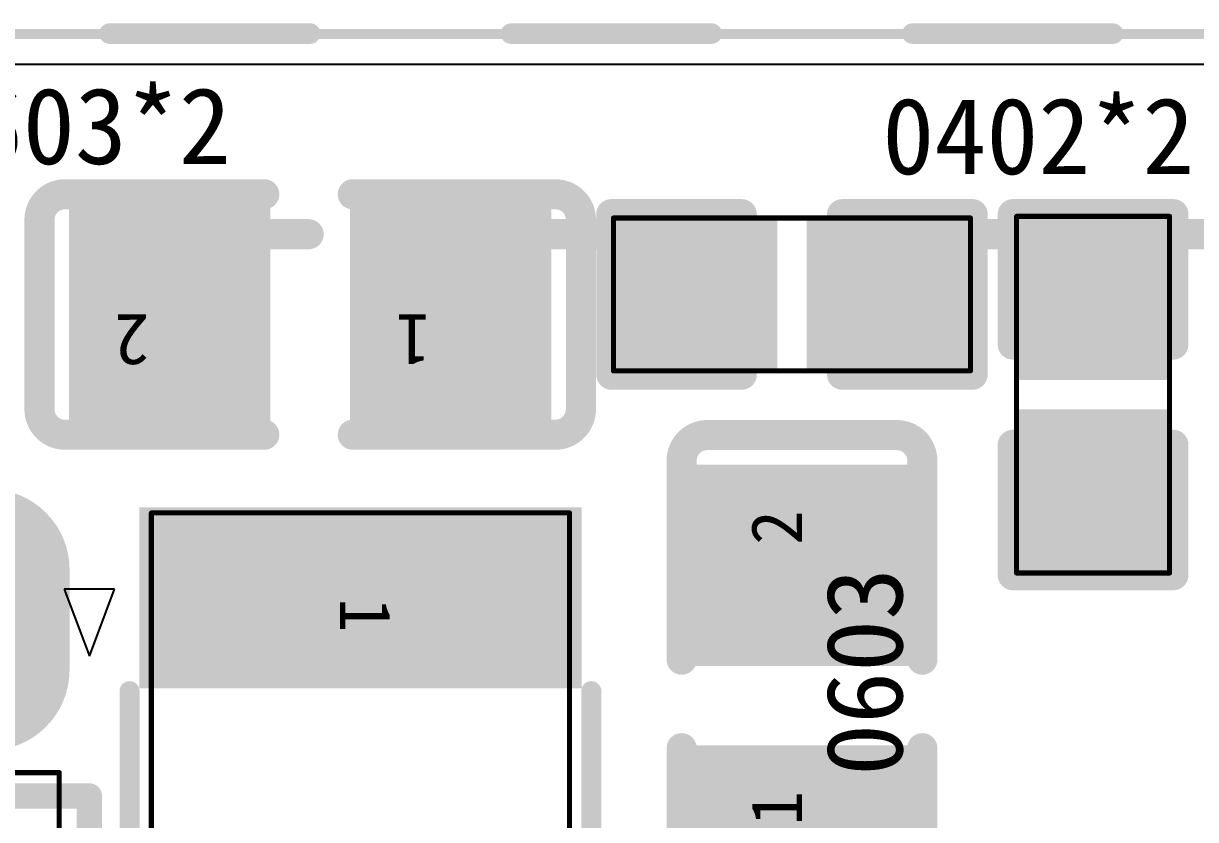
# Model space of a CAD drawing. Header units: millimetres. Extents: x 7.33 to 10.08, y 7.01 to 8.78.
# Drawn here: x 7.7185 to 7.9484, y 8.6283 to 8.7846 of the extents above; entities that cross this region are included whole.
import ezdxf

# ---------------------------------------------------------------- set-up
doc = ezdxf.new("R2010")
doc.units = ezdxf.units.MM
doc.header["$MEASUREMENT"] = 0
for name, color, linetype in [('BottomOverlay', 54, 'Continuous'), ('KeepOutLayer', 6, 'Continuous'), ('Mechanical1', 6, 'Continuous'), ('Mechanical16', 56, 'Continuous'), ('Mechanical20', 56, 'Continuous'), ('MidLayer5', 130, 'Continuous'), ('MidLayer6', 216, 'Continuous'), ('TopLayer', 1, 'Continuous'), ('TopOverlay', 2, 'Continuous'), ('TopPaste', 8, 'Continuous'), ('TopSolder', 216, 'Continuous')]:
    doc.layers.add(name, color=color, linetype=linetype)

# ---------------------------------------------------------------- blocks, each defined once
blk = doc.blocks.new('SOT_23_5_13')
at = {"layer": 'Mechanical16'}
for points, const_width in [([(-0.02041, 0.05905), (-0.02041, -0.05905)], 0.005), ([(-0.02041, 0.05905), (-0.00972, 0.05905)], 0.005), ([(0.00996, 0.05905), (0.02165, 0.05905)], 0.005), ([(0.02165, 0.05905), (0.02165, -0.05905)], 0.005), ([(-0.025, 0.05315), (0.025, 0.05315)], 0.001), ([(-0.025, 0.05315), (-0.025, -0.05315)], 0.001), ([(0.025, 0.05315), (0.025, -0.05315)], 0.001), ([(-0.025, -0.05315), (0.025, -0.05315)], 0.001), ([(-0.02041, -0.05905), (0.02165, -0.05905)], 0.005)]:
    blk.add_lwpolyline(points, dxfattribs=dict(at, const_width=const_width))
for points, const_width in [([(-0.02166, 0.05905, 1), (-0.01916, 0.05905, 1)], 0.0025), ([(-0.02166, 0.05905, 1), (-0.01916, 0.05905, 1)], 0.0025), ([(-0.01097, 0.05905, 1), (-0.00847, 0.05905, 1)], 0.0025), ([(-0.01097, 0.05905, 1), (-0.00847, 0.05905, 1)], 0.0025), ([(0.00871, 0.05905, 1), (0.01121, 0.05905, 1)], 0.0025), ([(0.00871, 0.05905, 1), (0.01121, 0.05905, 1)], 0.0025), ([(0.0204, 0.05905, 1), (0.0229, 0.05905, 1)], 0.0025), ([(0.0204, 0.05905, 1), (0.0229, 0.05905, 1)], 0.0025), ([(-0.02525, 0.05315, 1), (-0.02475, 0.05315, 1)], 0.0005), ([(-0.02525, 0.05315, 1), (-0.02475, 0.05315, 1)], 0.0005), ([(0.02475, 0.05315, 1), (0.02525, 0.05315, 1)], 0.0005), ([(0.02475, 0.05315, 1), (0.02525, 0.05315, 1)], 0.0005), ([(-0.02525, -0.05315, 1), (-0.02475, -0.05315, 1)], 0.0005), ([(-0.02525, -0.05315, 1), (-0.02475, -0.05315, 1)], 0.0005), ([(0.02475, -0.05315, 1), (0.02525, -0.05315, 1)], 0.0005), ([(0.02475, -0.05315, 1), (0.02525, -0.05315, 1)], 0.0005), ([(-0.02166, -0.05905, 1), (-0.01916, -0.05905, 1)], 0.0025), ([(-0.02166, -0.05905, 1), (-0.01916, -0.05905, 1)], 0.0025), ([(0.0204, -0.05905, 1), (0.0229, -0.05905, 1)], 0.0025), ([(0.0204, -0.05905, 1), (0.0229, -0.05905, 1)], 0.0025)]:
    blk.add_lwpolyline(points, format="xyb", close=True, dxfattribs=dict(at, const_width=const_width))
at = {"layer": 'Mechanical16', "const_width": 0.005}
blk.add_lwpolyline([(0.00996, 0.05905, -1), (-0.00972, 0.05905)], format="xyb", dxfattribs=at)
at = {"layer": 'TopLayer', "const_width": 0.02362}
blk.add_lwpolyline([(-0.04515, 0.03937), (-0.06485, 0.03937)], dxfattribs=at)
at = {"layer": 'TopLayer', "const_width": 0.01181}
for points in [[(-0.07075, 0.03937, 1), (-0.05894, 0.03937, 1)], [(-0.05106, 0.03937, 1), (-0.03925, 0.03937, 1)]]:
    blk.add_lwpolyline(points, format="xyb", close=True, dxfattribs=at)
at = {"layer": 'TopLayer'}
for points in [[(0.03358, 0.05118), (0.03358, 0.02756), (0.0769, 0.05118), (0.0769, 0.02756)], [(-0.07666, 0.01181), (-0.07666, -0.01181), (-0.03334, 0.01181), (-0.03334, -0.01181)], [(-0.07666, -0.02756), (-0.07666, -0.05118), (-0.03334, -0.02756), (-0.03334, -0.05118)], [(0.03358, -0.02756), (0.03358, -0.05118), (0.0769, -0.02756), (0.0769, -0.05118)]]:
    blk.add_solid(points, dxfattribs=at)
at = {"layer": 'TopOverlay'}
for p, q in [((-0.04789, 0.05906), (-0.06102, 0.06398)), ((-0.06102, 0.06398), (-0.06102, 0.05413)), ((-0.06102, 0.05413), (-0.04789, 0.05906))]:
    blk.add_line(p, q, dxfattribs=at)
at = {"layer": 'TopOverlay', "const_width": 0.005}
for points in [[(-0.02041, 0.05905), (-0.00972, 0.05905)], [(-0.02041, 0.05905), (-0.02041, -0.05905)], [(0.00996, 0.05905), (0.02165, 0.05905)], [(0.02165, 0.05905), (0.02165, -0.05905)], [(-0.02041, -0.05905), (0.02165, -0.05905)]]:
    blk.add_lwpolyline(points, dxfattribs=at)
at = {"layer": 'TopOverlay', "const_width": 0.0025}
for points in [[(-0.02166, 0.05905, 1), (-0.01916, 0.05905, 1)], [(-0.02166, 0.05905, 1), (-0.01916, 0.05905, 1)], [(-0.01097, 0.05905, 1), (-0.00847, 0.05905, 1)], [(-0.01097, 0.05905, 1), (-0.00847, 0.05905, 1)], [(0.00871, 0.05905, 1), (0.01121, 0.05905, 1)], [(0.00871, 0.05905, 1), (0.01121, 0.05905, 1)], [(0.0204, 0.05905, 1), (0.0229, 0.05905, 1)], [(0.0204, 0.05905, 1), (0.0229, 0.05905, 1)], [(-0.02166, -0.05905, 1), (-0.01916, -0.05905, 1)], [(-0.02166, -0.05905, 1), (-0.01916, -0.05905, 1)], [(0.0204, -0.05905, 1), (0.0229, -0.05905, 1)], [(0.0204, -0.05905, 1), (0.0229, -0.05905, 1)]]:
    blk.add_lwpolyline(points, format="xyb", close=True, dxfattribs=at)
at = {"layer": 'TopOverlay', "const_width": 0.005}
blk.add_lwpolyline([(0.00996, 0.05905, -1), (-0.00972, 0.05905)], format="xyb", dxfattribs=at)
at = {"layer": 'TopPaste', "const_width": 0.02362}
blk.add_lwpolyline([(-0.04515, 0.03937), (-0.06485, 0.03937)], dxfattribs=at)
at = {"layer": 'TopPaste', "const_width": 0.01181}
for points in [[(-0.07075, 0.03937, 1), (-0.05894, 0.03937, 1)], [(-0.05106, 0.03937, 1), (-0.03925, 0.03937, 1)]]:
    blk.add_lwpolyline(points, format="xyb", close=True, dxfattribs=at)
at = {"layer": 'TopPaste'}
for points in [[(0.03358, 0.05118), (0.03358, 0.02756), (0.0769, 0.05118), (0.0769, 0.02756)], [(-0.07666, 0.01181), (-0.07666, -0.01181), (-0.03334, 0.01181), (-0.03334, -0.01181)], [(-0.07666, -0.02756), (-0.07666, -0.05118), (-0.03334, -0.02756), (-0.03334, -0.05118)], [(0.03358, -0.02756), (0.03358, -0.05118), (0.0769, -0.02756), (0.0769, -0.05118)]]:
    blk.add_solid(points, dxfattribs=at)
at = {"layer": 'TopSolder', "const_width": 0.03162}
blk.add_lwpolyline([(-0.04515, 0.03937), (-0.06485, 0.03937)], dxfattribs=at)
at = {"layer": 'TopSolder', "const_width": 0.01581}
for points in [[(-0.07275, 0.03937, 1), (-0.05694, 0.03937, 1)], [(-0.05306, 0.03937, 1), (-0.03725, 0.03937, 1)]]:
    blk.add_lwpolyline(points, format="xyb", close=True, dxfattribs=at)
at = {"layer": 'TopSolder'}
for points in [[(0.02958, 0.05518), (0.02958, 0.02356), (0.0809, 0.05518), (0.0809, 0.02356)], [(-0.08066, 0.01581), (-0.08066, -0.01581), (-0.02934, 0.01581), (-0.02934, -0.01581)], [(-0.08066, -0.02356), (-0.08066, -0.05518), (-0.02934, -0.02356), (-0.02934, -0.05518)], [(0.02958, -0.02356), (0.02958, -0.05518), (0.0809, -0.02356), (0.0809, -0.05518)]]:
    blk.add_solid(points, dxfattribs=at)
blk = doc.blocks.new('FBGA153_11R5X13R0X1R00_B_14')
at = {"layer": 'BottomOverlay'}
for points, const_width in [([(-0.05937, 0.25591), (-0.02, 0.25591)], 0.00591), ([(0.01937, 0.25591), (0.05874, 0.25591)], 0.00591), ([(0.10827, 0.25591), (0.22638, 0.25591)], 0.00598)]:
    blk.add_lwpolyline(points, dxfattribs=dict(at, const_width=const_width))
for points, const_width in [([(-0.06085, 0.25591, 1), (-0.05789, 0.25591, 1)], 0.00295), ([(-0.02148, 0.25591, 1), (-0.01852, 0.25591, 1)], 0.00295), ([(0.01789, 0.25591, 1), (0.02085, 0.25591, 1)], 0.00295), ([(0.05726, 0.25591, 1), (0.06022, 0.25591, 1)], 0.00295), ([(0.10677, 0.25591, 1), (0.10976, 0.25591, 1)], 0.00299)]:
    blk.add_lwpolyline(points, format="xyb", close=True, dxfattribs=dict(at, const_width=const_width))
at = {"layer": 'Mechanical16'}
for points, const_width in [([(-0.05906, 0.29528), (-0.01969, 0.29528)], 0.00402), ([(0.01969, 0.29528), (0.05906, 0.29528)], 0.00402), ([(0.09842, 0.29528), (0.1378, 0.29528)], 0.00402), ([(-0.05937, 0.25591), (-0.02, 0.25591)], 0.00591), ([(0.01937, 0.25591), (0.05874, 0.25591)], 0.00591), ([(0.10827, 0.25591), (0.22638, 0.25591)], 0.00598)]:
    blk.add_lwpolyline(points, dxfattribs=dict(at, const_width=const_width))
for points, const_width in [([(-0.06006, 0.29528, 1), (-0.05805, 0.29528, 1)], 0.00201), ([(-0.02069, 0.29528, 1), (-0.01868, 0.29528, 1)], 0.00201), ([(0.01868, 0.29528, 1), (0.02069, 0.29528, 1)], 0.00201), ([(0.05805, 0.29528, 1), (0.06006, 0.29528, 1)], 0.00201), ([(0.09742, 0.29528, 1), (0.09943, 0.29528, 1)], 0.00201), ([(0.13679, 0.29528, 1), (0.1388, 0.29528, 1)], 0.00201), ([(-0.06085, 0.25591, 1), (-0.05789, 0.25591, 1)], 0.00295), ([(-0.02148, 0.25591, 1), (-0.01852, 0.25591, 1)], 0.00295), ([(0.01789, 0.25591, 1), (0.02085, 0.25591, 1)], 0.00295), ([(0.05726, 0.25591, 1), (0.06022, 0.25591, 1)], 0.00295), ([(0.10677, 0.25591, 1), (0.10976, 0.25591, 1)], 0.00299)]:
    blk.add_lwpolyline(points, format="xyb", close=True, dxfattribs=dict(at, const_width=const_width))
blk = doc.blocks.new('R0402_75')
at = {"layer": 'Mechanical16'}
for points, const_width in [([(-0.00984, 0.01575), (-0.03543, 0.01575)], 0.00591), ([(-0.03543, 0.01575), (-0.03543, -0.01575)], 0.00591), ([(0.03543, 0.01575), (0.00984, 0.01575)], 0.00591), ([(0.03543, 0.01575), (0.03543, -0.01575)], 0.00591), ([(0.035, 0.015), (-0.035, 0.015)], 0.001), ([(-0.035, 0.015), (-0.035, -0.015)], 0.001), ([(0.035, 0.015), (0.035, -0.015)], 0.001), ([(-0.00984, -0.01575), (-0.03543, -0.01575)], 0.00591), ([(0.03543, -0.01575), (0.00984, -0.01575)], 0.00591), ([(0.035, -0.015), (-0.035, -0.015)], 0.001)]:
    blk.add_lwpolyline(points, dxfattribs=dict(at, const_width=const_width))
for points, const_width in [([(-0.03691, 0.01575, 1), (-0.03395, 0.01575, 1)], 0.00295), ([(-0.03691, 0.01575, 1), (-0.03395, 0.01575, 1)], 0.00295), ([(-0.01132, 0.01575, 1), (-0.00836, 0.01575, 1)], 0.00295), ([(0.00836, 0.01575, 1), (0.01132, 0.01575, 1)], 0.00295), ([(0.03395, 0.01575, 1), (0.03691, 0.01575, 1)], 0.00295), ([(0.03395, 0.01575, 1), (0.03691, 0.01575, 1)], 0.00295), ([(-0.03525, 0.015, 1), (-0.03475, 0.015, 1)], 0.0005), ([(-0.03525, 0.015, 1), (-0.03475, 0.015, 1)], 0.0005), ([(0.03475, 0.015, 1), (0.03525, 0.015, 1)], 0.0005), ([(0.03475, 0.015, 1), (0.03525, 0.015, 1)], 0.0005), ([(-0.03691, -0.01575, 1), (-0.03395, -0.01575, 1)], 0.00295), ([(-0.03691, -0.01575, 1), (-0.03395, -0.01575, 1)], 0.00295), ([(-0.01132, -0.01575, 1), (-0.00836, -0.01575, 1)], 0.00295), ([(0.00836, -0.01575, 1), (0.01132, -0.01575, 1)], 0.00295), ([(0.03395, -0.01575, 1), (0.03691, -0.01575, 1)], 0.00295), ([(0.03395, -0.01575, 1), (0.03691, -0.01575, 1)], 0.00295), ([(-0.03525, -0.015, 1), (-0.03475, -0.015, 1)], 0.0005), ([(-0.03525, -0.015, 1), (-0.03475, -0.015, 1)], 0.0005), ([(0.03475, -0.015, 1), (0.03525, -0.015, 1)], 0.0005), ([(0.03475, -0.015, 1), (0.03525, -0.015, 1)], 0.0005)]:
    blk.add_lwpolyline(points, format="xyb", close=True, dxfattribs=dict(at, const_width=const_width))
at = {"layer": 'TopLayer'}
for points in [[(-0.0069, 0.01082), (-0.02855, 0.01082), (-0.0069, -0.01082), (-0.02855, -0.01082)], [(0.02855, 0.01082), (0.0069, 0.01082), (0.02855, -0.01082), (0.0069, -0.01082)]]:
    blk.add_solid(points, dxfattribs=at)
at = {"layer": 'TopOverlay', "const_width": 0.00591}
for points in [[(-0.03543, 0.01575), (-0.03543, -0.01575)], [(-0.00984, 0.01575), (-0.03543, 0.01575)], [(0.03543, 0.01575), (0.00984, 0.01575)], [(0.03543, 0.01575), (0.03543, -0.01575)], [(-0.00984, -0.01575), (-0.03543, -0.01575)], [(0.03543, -0.01575), (0.00984, -0.01575)]]:
    blk.add_lwpolyline(points, dxfattribs=at)
at = {"layer": 'TopOverlay', "const_width": 0.00295}
for points in [[(-0.03691, 0.01575, 1), (-0.03395, 0.01575, 1)], [(-0.03691, 0.01575, 1), (-0.03395, 0.01575, 1)], [(-0.01132, 0.01575, 1), (-0.00836, 0.01575, 1)], [(0.00836, 0.01575, 1), (0.01132, 0.01575, 1)], [(0.03395, 0.01575, 1), (0.03691, 0.01575, 1)], [(0.03395, 0.01575, 1), (0.03691, 0.01575, 1)], [(-0.03691, -0.01575, 1), (-0.03395, -0.01575, 1)], [(-0.03691, -0.01575, 1), (-0.03395, -0.01575, 1)], [(-0.01132, -0.01575, 1), (-0.00836, -0.01575, 1)], [(0.00836, -0.01575, 1), (0.01132, -0.01575, 1)], [(0.03395, -0.01575, 1), (0.03691, -0.01575, 1)], [(0.03395, -0.01575, 1), (0.03691, -0.01575, 1)]]:
    blk.add_lwpolyline(points, format="xyb", close=True, dxfattribs=at)
at = {"layer": 'TopPaste'}
for points in [[(-0.0069, 0.01082), (-0.02855, 0.01082), (-0.0069, -0.01082), (-0.02855, -0.01082)], [(0.02855, 0.01082), (0.0069, 0.01082), (0.02855, -0.01082), (0.0069, -0.01082)]]:
    blk.add_solid(points, dxfattribs=at)
at = {"layer": 'TopSolder'}
for points in [[(-0.0029, 0.01482), (-0.03254, 0.01482), (-0.0029, -0.01482), (-0.03254, -0.01482)], [(0.03254, 0.01482), (0.0029, 0.01482), (0.03254, -0.01482), (0.0029, -0.01482)]]:
    blk.add_solid(points, dxfattribs=at)
blk = doc.blocks.new('R0402_78')
at = {"layer": 'Mechanical16'}
for points, const_width in [([(-0.03543, 0.01575), (-0.00984, 0.01575)], 0.00591), ([(-0.03543, 0.01575), (-0.03543, -0.01575)], 0.00591), ([(0.00984, 0.01575), (0.03543, 0.01575)], 0.00591), ([(0.03543, 0.01575), (0.03543, -0.01575)], 0.00591), ([(-0.035, 0.015), (0.035, 0.015)], 0.001), ([(-0.035, 0.015), (-0.035, -0.015)], 0.001), ([(0.035, 0.015), (0.035, -0.015)], 0.001), ([(-0.03543, -0.01575), (-0.00984, -0.01575)], 0.00591), ([(0.00984, -0.01575), (0.03543, -0.01575)], 0.00591), ([(-0.035, -0.015), (0.035, -0.015)], 0.001)]:
    blk.add_lwpolyline(points, dxfattribs=dict(at, const_width=const_width))
for points, const_width in [([(-0.03691, 0.01575, 1), (-0.03395, 0.01575, 1)], 0.00295), ([(-0.03691, 0.01575, 1), (-0.03395, 0.01575, 1)], 0.00295), ([(-0.01132, 0.01575, 1), (-0.00836, 0.01575, 1)], 0.00295), ([(0.00836, 0.01575, 1), (0.01132, 0.01575, 1)], 0.00295), ([(0.03395, 0.01575, 1), (0.03691, 0.01575, 1)], 0.00295), ([(0.03395, 0.01575, 1), (0.03691, 0.01575, 1)], 0.00295), ([(-0.03525, 0.015, 1), (-0.03475, 0.015, 1)], 0.0005), ([(-0.03525, 0.015, 1), (-0.03475, 0.015, 1)], 0.0005), ([(0.03475, 0.015, 1), (0.03525, 0.015, 1)], 0.0005), ([(0.03475, 0.015, 1), (0.03525, 0.015, 1)], 0.0005), ([(-0.03691, -0.01575, 1), (-0.03395, -0.01575, 1)], 0.00295), ([(-0.03691, -0.01575, 1), (-0.03395, -0.01575, 1)], 0.00295), ([(-0.01132, -0.01575, 1), (-0.00836, -0.01575, 1)], 0.00295), ([(0.00836, -0.01575, 1), (0.01132, -0.01575, 1)], 0.00295), ([(0.03395, -0.01575, 1), (0.03691, -0.01575, 1)], 0.00295), ([(0.03395, -0.01575, 1), (0.03691, -0.01575, 1)], 0.00295), ([(-0.03525, -0.015, 1), (-0.03475, -0.015, 1)], 0.0005), ([(-0.03525, -0.015, 1), (-0.03475, -0.015, 1)], 0.0005), ([(0.03475, -0.015, 1), (0.03525, -0.015, 1)], 0.0005), ([(0.03475, -0.015, 1), (0.03525, -0.015, 1)], 0.0005)]:
    blk.add_lwpolyline(points, format="xyb", close=True, dxfattribs=dict(at, const_width=const_width))
at = {"layer": 'TopLayer'}
for points in [[(-0.0069, 0.01082), (-0.02855, 0.01082), (-0.0069, -0.01082), (-0.02855, -0.01082)], [(0.02855, 0.01082), (0.0069, 0.01082), (0.02855, -0.01082), (0.0069, -0.01082)]]:
    blk.add_solid(points, dxfattribs=at)
at = {"layer": 'TopOverlay', "const_width": 0.00591}
for points in [[(-0.03543, 0.01575), (-0.03543, -0.01575)], [(-0.03543, 0.01575), (-0.00984, 0.01575)], [(0.00984, 0.01575), (0.03543, 0.01575)], [(0.03543, 0.01575), (0.03543, -0.01575)], [(-0.03543, -0.01575), (-0.00984, -0.01575)], [(0.00984, -0.01575), (0.03543, -0.01575)]]:
    blk.add_lwpolyline(points, dxfattribs=at)
at = {"layer": 'TopOverlay', "const_width": 0.00295}
for points in [[(-0.03691, 0.01575, 1), (-0.03395, 0.01575, 1)], [(-0.03691, 0.01575, 1), (-0.03395, 0.01575, 1)], [(-0.01132, 0.01575, 1), (-0.00836, 0.01575, 1)], [(0.00836, 0.01575, 1), (0.01132, 0.01575, 1)], [(0.03395, 0.01575, 1), (0.03691, 0.01575, 1)], [(0.03395, 0.01575, 1), (0.03691, 0.01575, 1)], [(-0.03691, -0.01575, 1), (-0.03395, -0.01575, 1)], [(-0.03691, -0.01575, 1), (-0.03395, -0.01575, 1)], [(-0.01132, -0.01575, 1), (-0.00836, -0.01575, 1)], [(0.00836, -0.01575, 1), (0.01132, -0.01575, 1)], [(0.03395, -0.01575, 1), (0.03691, -0.01575, 1)], [(0.03395, -0.01575, 1), (0.03691, -0.01575, 1)]]:
    blk.add_lwpolyline(points, format="xyb", close=True, dxfattribs=at)
at = {"layer": 'TopPaste'}
for points in [[(-0.0069, 0.01082), (-0.02855, 0.01082), (-0.0069, -0.01082), (-0.02855, -0.01082)], [(0.02855, 0.01082), (0.0069, 0.01082), (0.02855, -0.01082), (0.0069, -0.01082)]]:
    blk.add_solid(points, dxfattribs=at)
at = {"layer": 'TopSolder'}
for points in [[(-0.0029, 0.01482), (-0.03254, 0.01482), (-0.0029, -0.01482), (-0.03254, -0.01482)], [(0.03254, 0.01482), (0.0029, 0.01482), (0.03254, -0.01482), (0.0029, -0.01482)]]:
    blk.add_solid(points, dxfattribs=at)
blk = doc.blocks.new('IND_252010_226')
at = {"layer": 'Mechanical16'}
for points, const_width in [([(-0.02251, 0.04528), (0.0224, 0.04528)], 0.00394), ([(-0.0575, 0.041), (-0.0575, -0.041)], 0.001), ([(-0.0575, 0.041), (0.0575, 0.041)], 0.001), ([(0.0575, 0.041), (0.0575, -0.041)], 0.001), ([(-0.0575, -0.041), (0.0575, -0.041)], 0.001), ([(-0.02251, -0.04528), (0.0224, -0.04528)], 0.00394)]:
    blk.add_lwpolyline(points, dxfattribs=dict(at, const_width=const_width))
for points, const_width in [([(-0.0235, 0.04528, 1), (-0.02153, 0.04528, 1)], 0.00197), ([(0.02142, 0.04528, 1), (0.02339, 0.04528, 1)], 0.00197), ([(-0.05775, 0.041, 1), (-0.05725, 0.041, 1)], 0.0005), ([(-0.05775, 0.041, 1), (-0.05725, 0.041, 1)], 0.0005), ([(0.05725, 0.041, 1), (0.05775, 0.041, 1)], 0.0005), ([(0.05725, 0.041, 1), (0.05775, 0.041, 1)], 0.0005), ([(-0.05775, -0.041, 1), (-0.05725, -0.041, 1)], 0.0005), ([(-0.05775, -0.041, 1), (-0.05725, -0.041, 1)], 0.0005), ([(0.05725, -0.041, 1), (0.05775, -0.041, 1)], 0.0005), ([(0.05725, -0.041, 1), (0.05775, -0.041, 1)], 0.0005), ([(-0.0235, -0.04528, 1), (-0.02153, -0.04528, 1)], 0.00197), ([(0.02142, -0.04528, 1), (0.02339, -0.04528, 1)], 0.00197)]:
    blk.add_lwpolyline(points, format="xyb", close=True, dxfattribs=dict(at, const_width=const_width))
at = {"layer": 'TopLayer'}
for points in [[(-0.02706, -0.03937), (-0.02706, 0.03937), (-0.05462, -0.03937), (-0.05462, 0.03937)], [(0.05562, -0.03937), (0.05562, 0.03937), (0.02806, -0.03937), (0.02806, 0.03937)]]:
    blk.add_solid(points, dxfattribs=at)
at = {"layer": 'TopOverlay', "const_width": 0.00394}
for points in [[(-0.02251, 0.04528), (0.0224, 0.04528)], [(-0.02251, -0.04528), (0.0224, -0.04528)]]:
    blk.add_lwpolyline(points, dxfattribs=at)
at = {"layer": 'TopOverlay', "const_width": 0.00197}
for points in [[(-0.0235, 0.04528, 1), (-0.02153, 0.04528, 1)], [(0.02142, 0.04528, 1), (0.02339, 0.04528, 1)], [(-0.0235, -0.04528, 1), (-0.02153, -0.04528, 1)], [(0.02142, -0.04528, 1), (0.02339, -0.04528, 1)]]:
    blk.add_lwpolyline(points, format="xyb", close=True, dxfattribs=at)
at = {"layer": 'TopPaste'}
for points in [[(-0.02706, -0.03937), (-0.02706, 0.03937), (-0.05462, -0.03937), (-0.05462, 0.03937)], [(0.05562, -0.03937), (0.05562, 0.03937), (0.02806, -0.03937), (0.02806, 0.03937)]]:
    blk.add_solid(points, dxfattribs=at)
at = {"layer": 'TopSolder'}
for points in [[(-0.02306, -0.04337), (-0.02306, 0.04337), (-0.05862, -0.04337), (-0.05862, 0.04337)], [(0.05962, -0.04337), (0.05962, 0.04337), (0.02406, -0.04337), (0.02406, 0.04337)]]:
    blk.add_solid(points, dxfattribs=at)
at = {"layer": 'Mechanical20'}
for s, p in [('1', (-0.04084, -0.004)), ('2', (0.04184, -0.004))]:
    blk.add_text(s, height=0.01, dxfattribs=at).set_placement(p)
blk = doc.blocks.new('C0603_321')
at = {"layer": 'Mechanical16', "const_width": 0.00591}
for points in [[(-0.0531, 0.0186, -0.414214), (-0.0481, 0.0236)], [(0.0481, 0.0236, -0.414214), (0.0531, 0.0186)], [(-0.0481, -0.0236, -0.414214), (-0.0531, -0.0186)], [(0.0531, -0.0186, -0.414214), (0.0481, -0.0236)]]:
    blk.add_lwpolyline(points, format="xyb", dxfattribs=at)
for points in [[(-0.00836, 0.0236), (-0.0481, 0.0236)], [(0.0481, 0.0236), (0.00902, 0.0236)], [(-0.0531, -0.0186), (-0.0531, 0.0186)], [(0.0531, -0.0186), (0.0531, 0.0186)], [(-0.00836, -0.0236), (-0.0481, -0.0236)], [(0.0481, -0.0236), (0.00902, -0.0236)]]:
    blk.add_lwpolyline(points, dxfattribs=at)
at = {"layer": 'Mechanical16', "const_width": 0.00296}
for points in [[(-0.04958, 0.0236, 1), (-0.04662, 0.0236, 1)], [(-0.04958, 0.0236, 1), (-0.04662, 0.0236, 1)], [(-0.00984, 0.0236, 1), (-0.00688, 0.0236, 1)], [(0.00754, 0.0236, 1), (0.0105, 0.0236, 1)], [(0.04662, 0.0236, 1), (0.04958, 0.0236, 1)], [(0.04662, 0.0236, 1), (0.04958, 0.0236, 1)], [(-0.05458, 0.0186, 1), (-0.05162, 0.0186, 1)], [(-0.05458, 0.0186, 1), (-0.05162, 0.0186, 1)], [(0.05162, 0.0186, 1), (0.05458, 0.0186, 1)], [(0.05162, 0.0186, 1), (0.05458, 0.0186, 1)], [(-0.05458, -0.0186, 1), (-0.05162, -0.0186, 1)], [(-0.05458, -0.0186, 1), (-0.05162, -0.0186, 1)], [(0.05162, -0.0186, 1), (0.05458, -0.0186, 1)], [(0.05162, -0.0186, 1), (0.05458, -0.0186, 1)], [(-0.04958, -0.0236, 1), (-0.04662, -0.0236, 1)], [(-0.04958, -0.0236, 1), (-0.04662, -0.0236, 1)], [(-0.00984, -0.0236, 1), (-0.00688, -0.0236, 1)], [(0.00754, -0.0236, 1), (0.0105, -0.0236, 1)], [(0.04662, -0.0236, 1), (0.04958, -0.0236, 1)], [(0.04662, -0.0236, 1), (0.04958, -0.0236, 1)]]:
    blk.add_lwpolyline(points, format="xyb", close=True, dxfattribs=at)
at = {"layer": 'TopLayer'}
for points in [[(-0.01181, 0.01771), (-0.04331, 0.01771), (-0.01181, -0.01771), (-0.04331, -0.01771)], [(0.04331, 0.01771), (0.01181, 0.01771), (0.04331, -0.01771), (0.01181, -0.01771)]]:
    blk.add_solid(points, dxfattribs=at)
at = {"layer": 'TopOverlay', "const_width": 0.00591}
for points in [[(-0.0531, 0.0186, -0.414214), (-0.0481, 0.0236)], [(0.0481, 0.0236, -0.414214), (0.0531, 0.0186)], [(-0.0481, -0.0236, -0.414214), (-0.0531, -0.0186)], [(0.0531, -0.0186, -0.414214), (0.0481, -0.0236)]]:
    blk.add_lwpolyline(points, format="xyb", dxfattribs=at)
for points in [[(-0.00836, 0.0236), (-0.0481, 0.0236)], [(0.0481, 0.0236), (0.00902, 0.0236)], [(-0.0531, -0.0186), (-0.0531, 0.0186)], [(0.0531, -0.0186), (0.0531, 0.0186)], [(-0.00836, -0.0236), (-0.0481, -0.0236)], [(0.0481, -0.0236), (0.00902, -0.0236)]]:
    blk.add_lwpolyline(points, dxfattribs=at)
at = {"layer": 'TopOverlay', "const_width": 0.00296}
for points in [[(-0.04958, 0.0236, 1), (-0.04662, 0.0236, 1)], [(-0.04958, 0.0236, 1), (-0.04662, 0.0236, 1)], [(-0.00984, 0.0236, 1), (-0.00688, 0.0236, 1)], [(0.00754, 0.0236, 1), (0.0105, 0.0236, 1)], [(0.04662, 0.0236, 1), (0.04958, 0.0236, 1)], [(0.04662, 0.0236, 1), (0.04958, 0.0236, 1)], [(-0.05458, 0.0186, 1), (-0.05162, 0.0186, 1)], [(-0.05458, 0.0186, 1), (-0.05162, 0.0186, 1)], [(0.05162, 0.0186, 1), (0.05458, 0.0186, 1)], [(0.05162, 0.0186, 1), (0.05458, 0.0186, 1)], [(-0.05458, -0.0186, 1), (-0.05162, -0.0186, 1)], [(-0.05458, -0.0186, 1), (-0.05162, -0.0186, 1)], [(0.05162, -0.0186, 1), (0.05458, -0.0186, 1)], [(0.05162, -0.0186, 1), (0.05458, -0.0186, 1)], [(-0.04958, -0.0236, 1), (-0.04662, -0.0236, 1)], [(-0.04958, -0.0236, 1), (-0.04662, -0.0236, 1)], [(-0.00984, -0.0236, 1), (-0.00688, -0.0236, 1)], [(0.00754, -0.0236, 1), (0.0105, -0.0236, 1)], [(0.04662, -0.0236, 1), (0.04958, -0.0236, 1)], [(0.04662, -0.0236, 1), (0.04958, -0.0236, 1)]]:
    blk.add_lwpolyline(points, format="xyb", close=True, dxfattribs=at)
at = {"layer": 'TopPaste'}
for points in [[(-0.01181, 0.01771), (-0.04331, 0.01771), (-0.01181, -0.01771), (-0.04331, -0.01771)], [(0.04331, 0.01771), (0.01181, 0.01771), (0.04331, -0.01771), (0.01181, -0.01771)]]:
    blk.add_solid(points, dxfattribs=at)
at = {"layer": 'TopSolder'}
for points in [[(-0.00781, 0.02171), (-0.04731, 0.02171), (-0.00781, -0.02171), (-0.04731, -0.02171)], [(0.04731, 0.02171), (0.00781, 0.02171), (0.04731, -0.02171), (0.00781, -0.02171)]]:
    blk.add_solid(points, dxfattribs=at)
at = {"layer": 'Mechanical20'}
for s, p in [('1', (-0.02356, 0)), ('2', (0.03156, 0))]:
    blk.add_text(s, height=0.01, dxfattribs=at).set_placement(p)
blk = doc.blocks.new('C0603_323')
at = {"layer": 'Mechanical16', "const_width": 0.00591}
for points in [[(-0.0531, 0.0186, -0.414214), (-0.0481, 0.0236)], [(0.0481, 0.0236, -0.414214), (0.0531, 0.0186)], [(-0.0481, -0.0236, -0.414214), (-0.0531, -0.0186)], [(0.0531, -0.0186, -0.414214), (0.0481, -0.0236)]]:
    blk.add_lwpolyline(points, format="xyb", dxfattribs=at)
for points in [[(-0.00836, 0.0236), (-0.0481, 0.0236)], [(0.0481, 0.0236), (0.00902, 0.0236)], [(-0.0531, 0.0186), (-0.0531, -0.0186)], [(0.0531, 0.0186), (0.0531, -0.0186)], [(-0.00836, -0.0236), (-0.0481, -0.0236)], [(0.0481, -0.0236), (0.00902, -0.0236)]]:
    blk.add_lwpolyline(points, dxfattribs=at)
at = {"layer": 'Mechanical16', "const_width": 0.00296}
for points in [[(-0.04958, 0.0236, 1), (-0.04662, 0.0236, 1)], [(-0.04958, 0.0236, 1), (-0.04662, 0.0236, 1)], [(-0.00984, 0.0236, 1), (-0.00688, 0.0236, 1)], [(0.00754, 0.0236, 1), (0.0105, 0.0236, 1)], [(0.04662, 0.0236, 1), (0.04958, 0.0236, 1)], [(0.04662, 0.0236, 1), (0.04958, 0.0236, 1)], [(-0.05458, 0.0186, 1), (-0.05162, 0.0186, 1)], [(-0.05458, 0.0186, 1), (-0.05162, 0.0186, 1)], [(0.05162, 0.0186, 1), (0.05458, 0.0186, 1)], [(0.05162, 0.0186, 1), (0.05458, 0.0186, 1)], [(-0.05458, -0.0186, 1), (-0.05162, -0.0186, 1)], [(-0.05458, -0.0186, 1), (-0.05162, -0.0186, 1)], [(0.05162, -0.0186, 1), (0.05458, -0.0186, 1)], [(0.05162, -0.0186, 1), (0.05458, -0.0186, 1)], [(-0.04958, -0.0236, 1), (-0.04662, -0.0236, 1)], [(-0.04958, -0.0236, 1), (-0.04662, -0.0236, 1)], [(-0.00984, -0.0236, 1), (-0.00688, -0.0236, 1)], [(0.00754, -0.0236, 1), (0.0105, -0.0236, 1)], [(0.04662, -0.0236, 1), (0.04958, -0.0236, 1)], [(0.04662, -0.0236, 1), (0.04958, -0.0236, 1)]]:
    blk.add_lwpolyline(points, format="xyb", close=True, dxfattribs=at)
at = {"layer": 'TopLayer'}
for points in [[(-0.01181, 0.01771), (-0.04331, 0.01771), (-0.01181, -0.01771), (-0.04331, -0.01771)], [(0.04331, 0.01771), (0.01181, 0.01771), (0.04331, -0.01771), (0.01181, -0.01771)]]:
    blk.add_solid(points, dxfattribs=at)
at = {"layer": 'TopOverlay', "const_width": 0.00591}
for points in [[(-0.0531, 0.0186, -0.414214), (-0.0481, 0.0236)], [(0.0481, 0.0236, -0.414214), (0.0531, 0.0186)], [(-0.0481, -0.0236, -0.414214), (-0.0531, -0.0186)], [(0.0531, -0.0186, -0.414214), (0.0481, -0.0236)]]:
    blk.add_lwpolyline(points, format="xyb", dxfattribs=at)
for points in [[(-0.00836, 0.0236), (-0.0481, 0.0236)], [(0.0481, 0.0236), (0.00902, 0.0236)], [(-0.0531, 0.0186), (-0.0531, -0.0186)], [(0.0531, 0.0186), (0.0531, -0.0186)], [(-0.00836, -0.0236), (-0.0481, -0.0236)], [(0.0481, -0.0236), (0.00902, -0.0236)]]:
    blk.add_lwpolyline(points, dxfattribs=at)
at = {"layer": 'TopOverlay', "const_width": 0.00296}
for points in [[(-0.04958, 0.0236, 1), (-0.04662, 0.0236, 1)], [(-0.04958, 0.0236, 1), (-0.04662, 0.0236, 1)], [(-0.00984, 0.0236, 1), (-0.00688, 0.0236, 1)], [(0.00754, 0.0236, 1), (0.0105, 0.0236, 1)], [(0.04662, 0.0236, 1), (0.04958, 0.0236, 1)], [(0.04662, 0.0236, 1), (0.04958, 0.0236, 1)], [(-0.05458, 0.0186, 1), (-0.05162, 0.0186, 1)], [(-0.05458, 0.0186, 1), (-0.05162, 0.0186, 1)], [(0.05162, 0.0186, 1), (0.05458, 0.0186, 1)], [(0.05162, 0.0186, 1), (0.05458, 0.0186, 1)], [(-0.05458, -0.0186, 1), (-0.05162, -0.0186, 1)], [(-0.05458, -0.0186, 1), (-0.05162, -0.0186, 1)], [(0.05162, -0.0186, 1), (0.05458, -0.0186, 1)], [(0.05162, -0.0186, 1), (0.05458, -0.0186, 1)], [(-0.04958, -0.0236, 1), (-0.04662, -0.0236, 1)], [(-0.04958, -0.0236, 1), (-0.04662, -0.0236, 1)], [(-0.00984, -0.0236, 1), (-0.00688, -0.0236, 1)], [(0.00754, -0.0236, 1), (0.0105, -0.0236, 1)], [(0.04662, -0.0236, 1), (0.04958, -0.0236, 1)], [(0.04662, -0.0236, 1), (0.04958, -0.0236, 1)]]:
    blk.add_lwpolyline(points, format="xyb", close=True, dxfattribs=at)
at = {"layer": 'TopPaste'}
for points in [[(-0.01181, 0.01771), (-0.04331, 0.01771), (-0.01181, -0.01771), (-0.04331, -0.01771)], [(0.04331, 0.01771), (0.01181, 0.01771), (0.04331, -0.01771), (0.01181, -0.01771)]]:
    blk.add_solid(points, dxfattribs=at)
at = {"layer": 'TopSolder'}
for points in [[(-0.00781, 0.02171), (-0.04731, 0.02171), (-0.00781, -0.02171), (-0.04731, -0.02171)], [(0.04731, 0.02171), (0.00781, 0.02171), (0.04731, -0.02171), (0.00781, -0.02171)]]:
    blk.add_solid(points, dxfattribs=at)
at = {"layer": 'Mechanical20'}
for s, p in [('1', (-0.02356, 0)), ('2', (0.03156, 0))]:
    blk.add_text(s, height=0.01, dxfattribs=at).set_placement(p)

msp = doc.modelspace()

# ---------------------------------------------------------------- linework, layer by layer
at = {"layer": 'KeepOutLayer', "const_width": 0.00197}
msp.add_lwpolyline([(7.3575, 8.78251), (10.05037, 8.78251)], dxfattribs=at)
at = {"layer": 'MidLayer5'}
msp.add_line((7.3575, 8.77658), (10.05037, 8.77658), dxfattribs=at)
at = {"layer": 'MidLayer6'}
msp.add_line((7.3575, 8.77658), (10.05037, 8.77658), dxfattribs=at)

# ---------------------------------------------------------------- block references
msp.add_blockref('FBGA153_11R5X13R0X1R00_B_14', (7.79445, 8.48728))
for name, p, rotation in [('C0603_323', (7.77476, 8.72743), 180), ('R0402_75', (7.86925, 8.73137), 180), ('R0402_78', (7.92831, 8.71169), 270), ('C0603_321', (7.87122, 8.65066), 90), ('SOT_23_5_13', (7.67239, 8.61251), 270), ('IND_252010_226', (7.78461, 8.63098), 270)]:
    msp.add_blockref(name, p, dxfattribs=dict(rotation=rotation))

# ---------------------------------------------------------------- texts
at = {"layer": 'Mechanical1'}
for s, rotation, p in [('0603*2', 360, (7.69799, 8.75696)), ('0402*2', 360, (7.88697, 8.75499)), ('0603', 90, (7.89091, 8.63688))]:
    msp.add_text(s, height=0.015, rotation=rotation, dxfattribs=at).set_placement(p)

doc.saveas('drawing.dxf')
